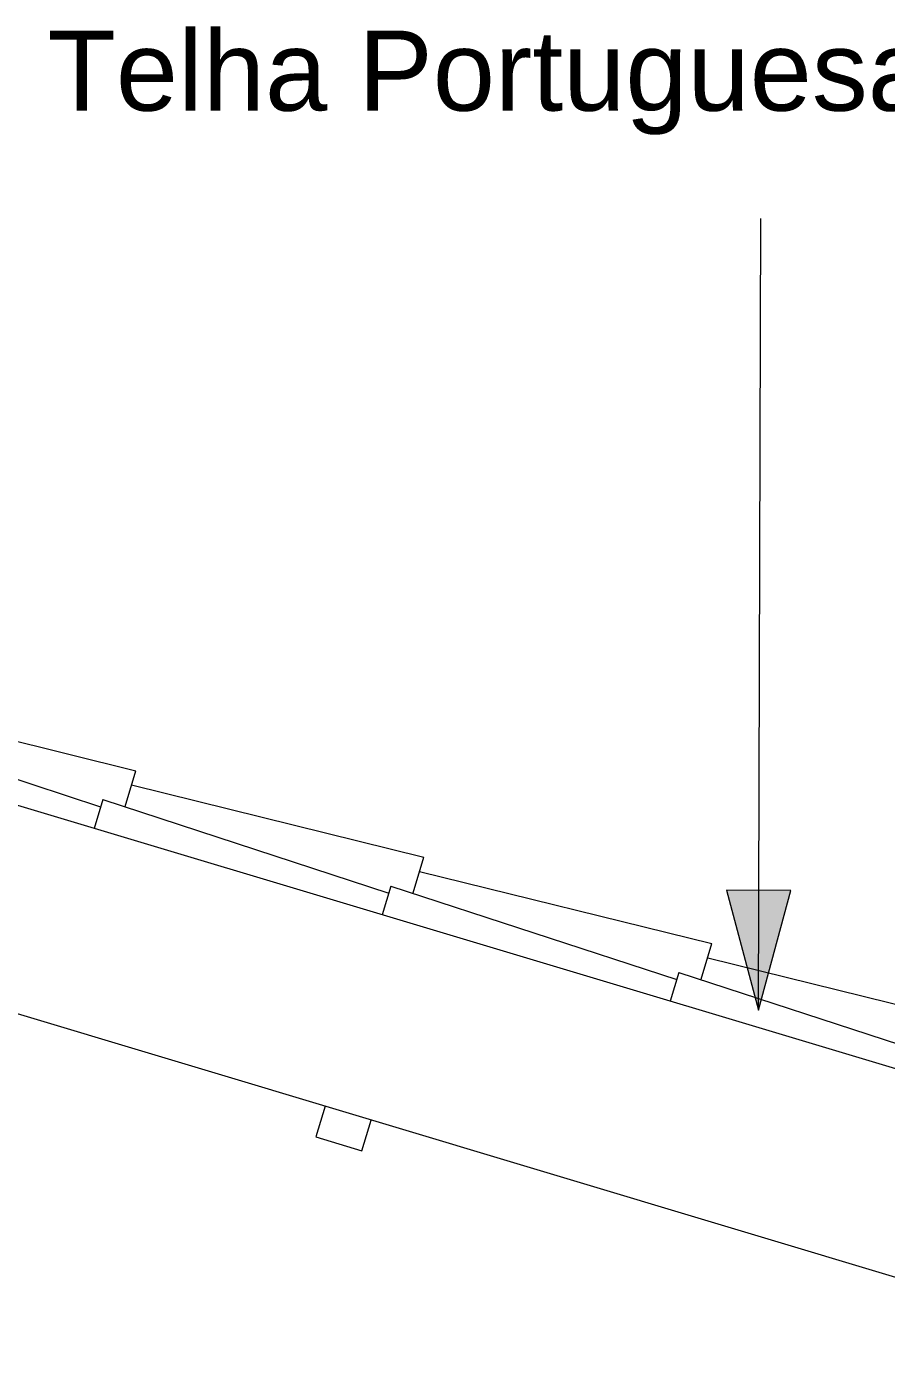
# Model space of a CAD drawing. Header units: millimetres. Extents: x -50912 to 58751, y -45352 to 5553.
# Drawn here: x 28875 to 29950, y 3541 to 5190 of the extents above; entities that cross this region are included whole.
import ezdxf

# ---------------------------------------------------------------- set-up
doc = ezdxf.new("R2010")
doc.units = ezdxf.units.MM
for name, color, linetype, lineweight in [('A-GLAZ-CURT', 52, 'Continuous', 9), ('A-GLAZ-CWMG', 51, 'Continuous', 9), ('A-ROOF-OTLN', 132, 'Continuous', 9), ('G-ANNO-TEXT', 231, 'Continuous', 9)]:
    doc.layers.add(name, color=color, linetype=linetype, lineweight=lineweight)
doc.styles.add('Arial_1', font='arial.ttf', dxfattribs={"height": 100})

# ---------------------------------------------------------------- blocks, each defined once
blk = doc.blocks.new('Rectangular Mullion - Terça-3868470-FACHADA LATERAL ESQUERDA GARAGEM')
at = {"layer": 'A-GLAZ-CWMG'}
for p, q in [((-37938.4, 2963.1), (-37949.9, 2924.8)), ((-37892.4, 2907.6), (-37880.9, 2945.9)), ((-37949.9, 2924.8), (-37892.4, 2907.6))]:
    blk.add_line(p, q, dxfattribs=at)
blk = doc.blocks.new('COLONIAL BASE - COLONIAL BASE-V56-FACHADA LATERAL ESQUERDA GARAGEM')
at = {"layer": 'A-GLAZ-CURT'}
blk.add_line((-37146.2, 3054.5), (-36780.9, 2964.3), dxfattribs=at)
blk = doc.blocks.new('COLONIAL BASE - COLONIAL BASE-V70-FACHADA LATERAL ESQUERDA GARAGEM')
at = {"layer": 'A-GLAZ-CURT'}
for p, q in [((-39666.2, 3810.5), (-39300.9, 3720.3)), ((-39702.1, 3792.2), (-39712.9, 3756.2)), ((-39702.1, 3792.2), (-39344.8, 3675.3)), ((-39314.3, 3675.6), (-39300.9, 3720.3))]:
    blk.add_line(p, q, dxfattribs=at)

msp = doc.modelspace()

# ---------------------------------------------------------------- hatches: boundary and pattern name
at = {"layer": 'G-ANNO-TEXT'}
msp.add_hatch(color=7, dxfattribs=at).paths.add_polyline_path([(29789.923, 3960.884), (29830.57, 4110.762), (29750.185, 4111.005)])

# ---------------------------------------------------------------- linework, layer by layer
at = {"layer": 'A-ROOF-OTLN'}
for p, q in [((26443.116, 4943.522), (33643.116, 2783.522)), ((33643.116, 2522.515), (26443.116, 4682.515))]:
    msp.add_line(p, q, dxfattribs=at)
at = {"layer": 'G-ANNO-TEXT', "color": 7}
for p, q in [((29789.923, 3960.884), (29792.923, 4950.412)), ((29830.57, 4110.762), (29750.185, 4111.005)), ((29750.185, 4111.005), (29789.923, 3960.884)), ((29789.923, 3960.884), (29830.57, 4110.762))]:
    msp.add_line(p, q, dxfattribs=at)

# ---------------------------------------------------------------- block references
at = {"layer": 'A-GLAZ-CURT'}
for name, p in [('COLONIAL BASE - COLONIAL BASE-V70-FACHADA LATERAL ESQUERDA GARAGEM', (68312.767, 540)), ('COLONIAL BASE - COLONIAL BASE-V56-FACHADA LATERAL ESQUERDA GARAGEM', (65792.767, 1296)), ('COLONIAL BASE - COLONIAL BASE-V56-FACHADA LATERAL ESQUERDA GARAGEM', (65792.767, 1296)), ('COLONIAL BASE - COLONIAL BASE-V56-FACHADA LATERAL ESQUERDA GARAGEM', (65792.767, 1296)), ('COLONIAL BASE - COLONIAL BASE-V56-FACHADA LATERAL ESQUERDA GARAGEM', (65792.767, 1296)), ('COLONIAL BASE - COLONIAL BASE-V56-FACHADA LATERAL ESQUERDA GARAGEM', (65792.767, 1296)), ('COLONIAL BASE - COLONIAL BASE-V56-FACHADA LATERAL ESQUERDA GARAGEM', (65792.767, 1296)), ('COLONIAL BASE - COLONIAL BASE-V56-FACHADA LATERAL ESQUERDA GARAGEM', (65792.767, 1296)), ('COLONIAL BASE - COLONIAL BASE-V56-FACHADA LATERAL ESQUERDA GARAGEM', (65792.767, 1296)), ('COLONIAL BASE - COLONIAL BASE-V56-FACHADA LATERAL ESQUERDA GARAGEM', (65792.767, 1296)), ('COLONIAL BASE - COLONIAL BASE-V56-FACHADA LATERAL ESQUERDA GARAGEM', (65792.767, 1296)), ('COLONIAL BASE - COLONIAL BASE-V56-FACHADA LATERAL ESQUERDA GARAGEM', (65792.767, 1296)), ('COLONIAL BASE - COLONIAL BASE-V56-FACHADA LATERAL ESQUERDA GARAGEM', (65792.767, 1296)), ('COLONIAL BASE - COLONIAL BASE-V56-FACHADA LATERAL ESQUERDA GARAGEM', (65792.767, 1296)), ('COLONIAL BASE - COLONIAL BASE-V56-FACHADA LATERAL ESQUERDA GARAGEM', (65792.767, 1296)), ('COLONIAL BASE - COLONIAL BASE-V56-FACHADA LATERAL ESQUERDA GARAGEM', (65792.767, 1296)), ('COLONIAL BASE - COLONIAL BASE-V56-FACHADA LATERAL ESQUERDA GARAGEM', (65792.767, 1296)), ('COLONIAL BASE - COLONIAL BASE-V56-FACHADA LATERAL ESQUERDA GARAGEM', (65792.767, 1296)), ('COLONIAL BASE - COLONIAL BASE-V56-FACHADA LATERAL ESQUERDA GARAGEM', (65792.767, 1296)), ('COLONIAL BASE - COLONIAL BASE-V56-FACHADA LATERAL ESQUERDA GARAGEM', (65792.767, 1296)), ('COLONIAL BASE - COLONIAL BASE-V56-FACHADA LATERAL ESQUERDA GARAGEM', (65792.767, 1296)), ('COLONIAL BASE - COLONIAL BASE-V56-FACHADA LATERAL ESQUERDA GARAGEM', (65792.767, 1296)), ('COLONIAL BASE - COLONIAL BASE-V56-FACHADA LATERAL ESQUERDA GARAGEM', (65792.767, 1296)), ('COLONIAL BASE - COLONIAL BASE-V56-FACHADA LATERAL ESQUERDA GARAGEM', (65792.767, 1296)), ('COLONIAL BASE - COLONIAL BASE-V56-FACHADA LATERAL ESQUERDA GARAGEM', (65792.767, 1296)), ('COLONIAL BASE - COLONIAL BASE-V56-FACHADA LATERAL ESQUERDA GARAGEM', (65792.767, 1296)), ('COLONIAL BASE - COLONIAL BASE-V56-FACHADA LATERAL ESQUERDA GARAGEM', (65792.767, 1296)), ('COLONIAL BASE - COLONIAL BASE-V56-FACHADA LATERAL ESQUERDA GARAGEM', (65792.767, 1296)), ('COLONIAL BASE - COLONIAL BASE-V56-FACHADA LATERAL ESQUERDA GARAGEM', (65792.767, 1296)), ('COLONIAL BASE - COLONIAL BASE-V56-FACHADA LATERAL ESQUERDA GARAGEM', (65792.767, 1296)), ('COLONIAL BASE - COLONIAL BASE-V56-FACHADA LATERAL ESQUERDA GARAGEM', (65792.767, 1296)), ('COLONIAL BASE - COLONIAL BASE-V56-FACHADA LATERAL ESQUERDA GARAGEM', (65792.767, 1296)), ('COLONIAL BASE - COLONIAL BASE-V56-FACHADA LATERAL ESQUERDA GARAGEM', (65792.767, 1296)), ('COLONIAL BASE - COLONIAL BASE-V56-FACHADA LATERAL ESQUERDA GARAGEM', (65792.767, 1296)), ('COLONIAL BASE - COLONIAL BASE-V56-FACHADA LATERAL ESQUERDA GARAGEM', (65792.767, 1296)), ('COLONIAL BASE - COLONIAL BASE-V56-FACHADA LATERAL ESQUERDA GARAGEM', (65792.767, 1296)), ('COLONIAL BASE - COLONIAL BASE-V56-FACHADA LATERAL ESQUERDA GARAGEM', (65792.767, 1296)), ('COLONIAL BASE - COLONIAL BASE-V56-FACHADA LATERAL ESQUERDA GARAGEM', (65792.767, 1296)), ('COLONIAL BASE - COLONIAL BASE-V56-FACHADA LATERAL ESQUERDA GARAGEM', (65792.767, 1296)), ('COLONIAL BASE - COLONIAL BASE-V56-FACHADA LATERAL ESQUERDA GARAGEM', (65792.767, 1296)), ('COLONIAL BASE - COLONIAL BASE-V56-FACHADA LATERAL ESQUERDA GARAGEM', (65792.767, 1296)), ('COLONIAL BASE - COLONIAL BASE-V56-FACHADA LATERAL ESQUERDA GARAGEM', (65792.767, 1296)), ('COLONIAL BASE - COLONIAL BASE-V56-FACHADA LATERAL ESQUERDA GARAGEM', (65792.767, 1296)), ('COLONIAL BASE - COLONIAL BASE-V56-FACHADA LATERAL ESQUERDA GARAGEM', (65792.767, 1296)), ('COLONIAL BASE - COLONIAL BASE-V56-FACHADA LATERAL ESQUERDA GARAGEM', (65792.767, 1296)), ('COLONIAL BASE - COLONIAL BASE-V56-FACHADA LATERAL ESQUERDA GARAGEM', (65792.767, 1296)), ('COLONIAL BASE - COLONIAL BASE-V56-FACHADA LATERAL ESQUERDA GARAGEM', (65792.767, 1296)), ('COLONIAL BASE - COLONIAL BASE-V56-FACHADA LATERAL ESQUERDA GARAGEM', (65792.767, 1296)), ('COLONIAL BASE - COLONIAL BASE-V56-FACHADA LATERAL ESQUERDA GARAGEM', (65792.767, 1296)), ('COLONIAL BASE - COLONIAL BASE-V56-FACHADA LATERAL ESQUERDA GARAGEM', (65792.767, 1296)), ('COLONIAL BASE - COLONIAL BASE-V56-FACHADA LATERAL ESQUERDA GARAGEM', (65792.767, 1296)), ('COLONIAL BASE - COLONIAL BASE-V70-FACHADA LATERAL ESQUERDA GARAGEM', (68672.767, 432)), ('COLONIAL BASE - COLONIAL BASE-V56-FACHADA LATERAL ESQUERDA GARAGEM', (66152.767, 1188)), ('COLONIAL BASE - COLONIAL BASE-V56-FACHADA LATERAL ESQUERDA GARAGEM', (66152.767, 1188)), ('COLONIAL BASE - COLONIAL BASE-V56-FACHADA LATERAL ESQUERDA GARAGEM', (66152.767, 1188)), ('COLONIAL BASE - COLONIAL BASE-V56-FACHADA LATERAL ESQUERDA GARAGEM', (66152.767, 1188)), ('COLONIAL BASE - COLONIAL BASE-V56-FACHADA LATERAL ESQUERDA GARAGEM', (66152.767, 1188)), ('COLONIAL BASE - COLONIAL BASE-V56-FACHADA LATERAL ESQUERDA GARAGEM', (66152.767, 1188)), ('COLONIAL BASE - COLONIAL BASE-V56-FACHADA LATERAL ESQUERDA GARAGEM', (66152.767, 1188)), ('COLONIAL BASE - COLONIAL BASE-V56-FACHADA LATERAL ESQUERDA GARAGEM', (66152.767, 1188)), ('COLONIAL BASE - COLONIAL BASE-V56-FACHADA LATERAL ESQUERDA GARAGEM', (66152.767, 1188)), ('COLONIAL BASE - COLONIAL BASE-V56-FACHADA LATERAL ESQUERDA GARAGEM', (66152.767, 1188)), ('COLONIAL BASE - COLONIAL BASE-V56-FACHADA LATERAL ESQUERDA GARAGEM', (66152.767, 1188)), ('COLONIAL BASE - COLONIAL BASE-V56-FACHADA LATERAL ESQUERDA GARAGEM', (66152.767, 1188)), ('COLONIAL BASE - COLONIAL BASE-V56-FACHADA LATERAL ESQUERDA GARAGEM', (66152.767, 1188)), ('COLONIAL BASE - COLONIAL BASE-V56-FACHADA LATERAL ESQUERDA GARAGEM', (66152.767, 1188)), ('COLONIAL BASE - COLONIAL BASE-V56-FACHADA LATERAL ESQUERDA GARAGEM', (66152.767, 1188)), ('COLONIAL BASE - COLONIAL BASE-V56-FACHADA LATERAL ESQUERDA GARAGEM', (66152.767, 1188)), ('COLONIAL BASE - COLONIAL BASE-V56-FACHADA LATERAL ESQUERDA GARAGEM', (66152.767, 1188)), ('COLONIAL BASE - COLONIAL BASE-V56-FACHADA LATERAL ESQUERDA GARAGEM', (66152.767, 1188)), ('COLONIAL BASE - COLONIAL BASE-V56-FACHADA LATERAL ESQUERDA GARAGEM', (66152.767, 1188)), ('COLONIAL BASE - COLONIAL BASE-V56-FACHADA LATERAL ESQUERDA GARAGEM', (66152.767, 1188)), ('COLONIAL BASE - COLONIAL BASE-V56-FACHADA LATERAL ESQUERDA GARAGEM', (66152.767, 1188)), ('COLONIAL BASE - COLONIAL BASE-V56-FACHADA LATERAL ESQUERDA GARAGEM', (66152.767, 1188)), ('COLONIAL BASE - COLONIAL BASE-V56-FACHADA LATERAL ESQUERDA GARAGEM', (66152.767, 1188)), ('COLONIAL BASE - COLONIAL BASE-V56-FACHADA LATERAL ESQUERDA GARAGEM', (66152.767, 1188)), ('COLONIAL BASE - COLONIAL BASE-V56-FACHADA LATERAL ESQUERDA GARAGEM', (66152.767, 1188)), ('COLONIAL BASE - COLONIAL BASE-V56-FACHADA LATERAL ESQUERDA GARAGEM', (66152.767, 1188)), ('COLONIAL BASE - COLONIAL BASE-V56-FACHADA LATERAL ESQUERDA GARAGEM', (66152.767, 1188)), ('COLONIAL BASE - COLONIAL BASE-V56-FACHADA LATERAL ESQUERDA GARAGEM', (66152.767, 1188)), ('COLONIAL BASE - COLONIAL BASE-V56-FACHADA LATERAL ESQUERDA GARAGEM', (66152.767, 1188)), ('COLONIAL BASE - COLONIAL BASE-V56-FACHADA LATERAL ESQUERDA GARAGEM', (66152.767, 1188)), ('COLONIAL BASE - COLONIAL BASE-V56-FACHADA LATERAL ESQUERDA GARAGEM', (66152.767, 1188)), ('COLONIAL BASE - COLONIAL BASE-V56-FACHADA LATERAL ESQUERDA GARAGEM', (66152.767, 1188)), ('COLONIAL BASE - COLONIAL BASE-V56-FACHADA LATERAL ESQUERDA GARAGEM', (66152.767, 1188)), ('COLONIAL BASE - COLONIAL BASE-V56-FACHADA LATERAL ESQUERDA GARAGEM', (66152.767, 1188)), ('COLONIAL BASE - COLONIAL BASE-V56-FACHADA LATERAL ESQUERDA GARAGEM', (66152.767, 1188)), ('COLONIAL BASE - COLONIAL BASE-V56-FACHADA LATERAL ESQUERDA GARAGEM', (66152.767, 1188)), ('COLONIAL BASE - COLONIAL BASE-V56-FACHADA LATERAL ESQUERDA GARAGEM', (66152.767, 1188)), ('COLONIAL BASE - COLONIAL BASE-V56-FACHADA LATERAL ESQUERDA GARAGEM', (66152.767, 1188)), ('COLONIAL BASE - COLONIAL BASE-V56-FACHADA LATERAL ESQUERDA GARAGEM', (66152.767, 1188)), ('COLONIAL BASE - COLONIAL BASE-V56-FACHADA LATERAL ESQUERDA GARAGEM', (66152.767, 1188)), ('COLONIAL BASE - COLONIAL BASE-V56-FACHADA LATERAL ESQUERDA GARAGEM', (66152.767, 1188)), ('COLONIAL BASE - COLONIAL BASE-V56-FACHADA LATERAL ESQUERDA GARAGEM', (66152.767, 1188)), ('COLONIAL BASE - COLONIAL BASE-V56-FACHADA LATERAL ESQUERDA GARAGEM', (66152.767, 1188)), ('COLONIAL BASE - COLONIAL BASE-V56-FACHADA LATERAL ESQUERDA GARAGEM', (66152.767, 1188)), ('COLONIAL BASE - COLONIAL BASE-V56-FACHADA LATERAL ESQUERDA GARAGEM', (66152.767, 1188)), ('COLONIAL BASE - COLONIAL BASE-V56-FACHADA LATERAL ESQUERDA GARAGEM', (66152.767, 1188)), ('COLONIAL BASE - COLONIAL BASE-V56-FACHADA LATERAL ESQUERDA GARAGEM', (66152.767, 1188)), ('COLONIAL BASE - COLONIAL BASE-V56-FACHADA LATERAL ESQUERDA GARAGEM', (66152.767, 1188)), ('COLONIAL BASE - COLONIAL BASE-V56-FACHADA LATERAL ESQUERDA GARAGEM', (66152.767, 1188)), ('COLONIAL BASE - COLONIAL BASE-V56-FACHADA LATERAL ESQUERDA GARAGEM', (66152.767, 1188)), ('COLONIAL BASE - COLONIAL BASE-V70-FACHADA LATERAL ESQUERDA GARAGEM', (69032.767, 324)), ('COLONIAL BASE - COLONIAL BASE-V56-FACHADA LATERAL ESQUERDA GARAGEM', (66512.767, 1080)), ('COLONIAL BASE - COLONIAL BASE-V56-FACHADA LATERAL ESQUERDA GARAGEM', (66512.767, 1080)), ('COLONIAL BASE - COLONIAL BASE-V56-FACHADA LATERAL ESQUERDA GARAGEM', (66512.767, 1080)), ('COLONIAL BASE - COLONIAL BASE-V56-FACHADA LATERAL ESQUERDA GARAGEM', (66512.767, 1080)), ('COLONIAL BASE - COLONIAL BASE-V56-FACHADA LATERAL ESQUERDA GARAGEM', (66512.767, 1080)), ('COLONIAL BASE - COLONIAL BASE-V56-FACHADA LATERAL ESQUERDA GARAGEM', (66512.767, 1080)), ('COLONIAL BASE - COLONIAL BASE-V56-FACHADA LATERAL ESQUERDA GARAGEM', (66512.767, 1080)), ('COLONIAL BASE - COLONIAL BASE-V56-FACHADA LATERAL ESQUERDA GARAGEM', (66512.767, 1080)), ('COLONIAL BASE - COLONIAL BASE-V56-FACHADA LATERAL ESQUERDA GARAGEM', (66512.767, 1080)), ('COLONIAL BASE - COLONIAL BASE-V56-FACHADA LATERAL ESQUERDA GARAGEM', (66512.767, 1080)), ('COLONIAL BASE - COLONIAL BASE-V56-FACHADA LATERAL ESQUERDA GARAGEM', (66512.767, 1080)), ('COLONIAL BASE - COLONIAL BASE-V56-FACHADA LATERAL ESQUERDA GARAGEM', (66512.767, 1080)), ('COLONIAL BASE - COLONIAL BASE-V56-FACHADA LATERAL ESQUERDA GARAGEM', (66512.767, 1080)), ('COLONIAL BASE - COLONIAL BASE-V56-FACHADA LATERAL ESQUERDA GARAGEM', (66512.767, 1080)), ('COLONIAL BASE - COLONIAL BASE-V56-FACHADA LATERAL ESQUERDA GARAGEM', (66512.767, 1080)), ('COLONIAL BASE - COLONIAL BASE-V56-FACHADA LATERAL ESQUERDA GARAGEM', (66512.767, 1080)), ('COLONIAL BASE - COLONIAL BASE-V56-FACHADA LATERAL ESQUERDA GARAGEM', (66512.767, 1080)), ('COLONIAL BASE - COLONIAL BASE-V56-FACHADA LATERAL ESQUERDA GARAGEM', (66512.767, 1080)), ('COLONIAL BASE - COLONIAL BASE-V56-FACHADA LATERAL ESQUERDA GARAGEM', (66512.767, 1080)), ('COLONIAL BASE - COLONIAL BASE-V56-FACHADA LATERAL ESQUERDA GARAGEM', (66512.767, 1080)), ('COLONIAL BASE - COLONIAL BASE-V56-FACHADA LATERAL ESQUERDA GARAGEM', (66512.767, 1080)), ('COLONIAL BASE - COLONIAL BASE-V56-FACHADA LATERAL ESQUERDA GARAGEM', (66512.767, 1080)), ('COLONIAL BASE - COLONIAL BASE-V56-FACHADA LATERAL ESQUERDA GARAGEM', (66512.767, 1080)), ('COLONIAL BASE - COLONIAL BASE-V56-FACHADA LATERAL ESQUERDA GARAGEM', (66512.767, 1080)), ('COLONIAL BASE - COLONIAL BASE-V56-FACHADA LATERAL ESQUERDA GARAGEM', (66512.767, 1080)), ('COLONIAL BASE - COLONIAL BASE-V56-FACHADA LATERAL ESQUERDA GARAGEM', (66512.767, 1080)), ('COLONIAL BASE - COLONIAL BASE-V56-FACHADA LATERAL ESQUERDA GARAGEM', (66512.767, 1080)), ('COLONIAL BASE - COLONIAL BASE-V56-FACHADA LATERAL ESQUERDA GARAGEM', (66512.767, 1080)), ('COLONIAL BASE - COLONIAL BASE-V56-FACHADA LATERAL ESQUERDA GARAGEM', (66512.767, 1080)), ('COLONIAL BASE - COLONIAL BASE-V56-FACHADA LATERAL ESQUERDA GARAGEM', (66512.767, 1080)), ('COLONIAL BASE - COLONIAL BASE-V56-FACHADA LATERAL ESQUERDA GARAGEM', (66512.767, 1080)), ('COLONIAL BASE - COLONIAL BASE-V56-FACHADA LATERAL ESQUERDA GARAGEM', (66512.767, 1080)), ('COLONIAL BASE - COLONIAL BASE-V56-FACHADA LATERAL ESQUERDA GARAGEM', (66512.767, 1080)), ('COLONIAL BASE - COLONIAL BASE-V56-FACHADA LATERAL ESQUERDA GARAGEM', (66512.767, 1080)), ('COLONIAL BASE - COLONIAL BASE-V56-FACHADA LATERAL ESQUERDA GARAGEM', (66512.767, 1080)), ('COLONIAL BASE - COLONIAL BASE-V56-FACHADA LATERAL ESQUERDA GARAGEM', (66512.767, 1080)), ('COLONIAL BASE - COLONIAL BASE-V56-FACHADA LATERAL ESQUERDA GARAGEM', (66512.767, 1080)), ('COLONIAL BASE - COLONIAL BASE-V56-FACHADA LATERAL ESQUERDA GARAGEM', (66512.767, 1080)), ('COLONIAL BASE - COLONIAL BASE-V56-FACHADA LATERAL ESQUERDA GARAGEM', (66512.767, 1080)), ('COLONIAL BASE - COLONIAL BASE-V56-FACHADA LATERAL ESQUERDA GARAGEM', (66512.767, 1080)), ('COLONIAL BASE - COLONIAL BASE-V56-FACHADA LATERAL ESQUERDA GARAGEM', (66512.767, 1080)), ('COLONIAL BASE - COLONIAL BASE-V56-FACHADA LATERAL ESQUERDA GARAGEM', (66512.767, 1080)), ('COLONIAL BASE - COLONIAL BASE-V56-FACHADA LATERAL ESQUERDA GARAGEM', (66512.767, 1080)), ('COLONIAL BASE - COLONIAL BASE-V56-FACHADA LATERAL ESQUERDA GARAGEM', (66512.767, 1080)), ('COLONIAL BASE - COLONIAL BASE-V56-FACHADA LATERAL ESQUERDA GARAGEM', (66512.767, 1080)), ('COLONIAL BASE - COLONIAL BASE-V56-FACHADA LATERAL ESQUERDA GARAGEM', (66512.767, 1080)), ('COLONIAL BASE - COLONIAL BASE-V56-FACHADA LATERAL ESQUERDA GARAGEM', (66512.767, 1080)), ('COLONIAL BASE - COLONIAL BASE-V56-FACHADA LATERAL ESQUERDA GARAGEM', (66512.767, 1080)), ('COLONIAL BASE - COLONIAL BASE-V56-FACHADA LATERAL ESQUERDA GARAGEM', (66512.767, 1080)), ('COLONIAL BASE - COLONIAL BASE-V56-FACHADA LATERAL ESQUERDA GARAGEM', (66512.767, 1080)), ('COLONIAL BASE - COLONIAL BASE-V70-FACHADA LATERAL ESQUERDA GARAGEM', (69392.767, 216)), ('COLONIAL BASE - COLONIAL BASE-V56-FACHADA LATERAL ESQUERDA GARAGEM', (66872.767, 972)), ('COLONIAL BASE - COLONIAL BASE-V56-FACHADA LATERAL ESQUERDA GARAGEM', (66872.767, 972)), ('COLONIAL BASE - COLONIAL BASE-V56-FACHADA LATERAL ESQUERDA GARAGEM', (66872.767, 972)), ('COLONIAL BASE - COLONIAL BASE-V56-FACHADA LATERAL ESQUERDA GARAGEM', (66872.767, 972)), ('COLONIAL BASE - COLONIAL BASE-V56-FACHADA LATERAL ESQUERDA GARAGEM', (66872.767, 972)), ('COLONIAL BASE - COLONIAL BASE-V56-FACHADA LATERAL ESQUERDA GARAGEM', (66872.767, 972)), ('COLONIAL BASE - COLONIAL BASE-V56-FACHADA LATERAL ESQUERDA GARAGEM', (66872.767, 972)), ('COLONIAL BASE - COLONIAL BASE-V56-FACHADA LATERAL ESQUERDA GARAGEM', (66872.767, 972)), ('COLONIAL BASE - COLONIAL BASE-V56-FACHADA LATERAL ESQUERDA GARAGEM', (66872.767, 972)), ('COLONIAL BASE - COLONIAL BASE-V56-FACHADA LATERAL ESQUERDA GARAGEM', (66872.767, 972)), ('COLONIAL BASE - COLONIAL BASE-V56-FACHADA LATERAL ESQUERDA GARAGEM', (66872.767, 972)), ('COLONIAL BASE - COLONIAL BASE-V56-FACHADA LATERAL ESQUERDA GARAGEM', (66872.767, 972)), ('COLONIAL BASE - COLONIAL BASE-V56-FACHADA LATERAL ESQUERDA GARAGEM', (66872.767, 972)), ('COLONIAL BASE - COLONIAL BASE-V56-FACHADA LATERAL ESQUERDA GARAGEM', (66872.767, 972)), ('COLONIAL BASE - COLONIAL BASE-V56-FACHADA LATERAL ESQUERDA GARAGEM', (66872.767, 972)), ('COLONIAL BASE - COLONIAL BASE-V56-FACHADA LATERAL ESQUERDA GARAGEM', (66872.767, 972)), ('COLONIAL BASE - COLONIAL BASE-V56-FACHADA LATERAL ESQUERDA GARAGEM', (66872.767, 972)), ('COLONIAL BASE - COLONIAL BASE-V56-FACHADA LATERAL ESQUERDA GARAGEM', (66872.767, 972)), ('COLONIAL BASE - COLONIAL BASE-V56-FACHADA LATERAL ESQUERDA GARAGEM', (66872.767, 972)), ('COLONIAL BASE - COLONIAL BASE-V56-FACHADA LATERAL ESQUERDA GARAGEM', (66872.767, 972)), ('COLONIAL BASE - COLONIAL BASE-V56-FACHADA LATERAL ESQUERDA GARAGEM', (66872.767, 972)), ('COLONIAL BASE - COLONIAL BASE-V56-FACHADA LATERAL ESQUERDA GARAGEM', (66872.767, 972)), ('COLONIAL BASE - COLONIAL BASE-V56-FACHADA LATERAL ESQUERDA GARAGEM', (66872.767, 972)), ('COLONIAL BASE - COLONIAL BASE-V56-FACHADA LATERAL ESQUERDA GARAGEM', (66872.767, 972)), ('COLONIAL BASE - COLONIAL BASE-V56-FACHADA LATERAL ESQUERDA GARAGEM', (66872.767, 972)), ('COLONIAL BASE - COLONIAL BASE-V56-FACHADA LATERAL ESQUERDA GARAGEM', (66872.767, 972)), ('COLONIAL BASE - COLONIAL BASE-V56-FACHADA LATERAL ESQUERDA GARAGEM', (66872.767, 972)), ('COLONIAL BASE - COLONIAL BASE-V56-FACHADA LATERAL ESQUERDA GARAGEM', (66872.767, 972)), ('COLONIAL BASE - COLONIAL BASE-V56-FACHADA LATERAL ESQUERDA GARAGEM', (66872.767, 972)), ('COLONIAL BASE - COLONIAL BASE-V56-FACHADA LATERAL ESQUERDA GARAGEM', (66872.767, 972)), ('COLONIAL BASE - COLONIAL BASE-V56-FACHADA LATERAL ESQUERDA GARAGEM', (66872.767, 972)), ('COLONIAL BASE - COLONIAL BASE-V56-FACHADA LATERAL ESQUERDA GARAGEM', (66872.767, 972)), ('COLONIAL BASE - COLONIAL BASE-V56-FACHADA LATERAL ESQUERDA GARAGEM', (66872.767, 972)), ('COLONIAL BASE - COLONIAL BASE-V56-FACHADA LATERAL ESQUERDA GARAGEM', (66872.767, 972)), ('COLONIAL BASE - COLONIAL BASE-V56-FACHADA LATERAL ESQUERDA GARAGEM', (66872.767, 972)), ('COLONIAL BASE - COLONIAL BASE-V56-FACHADA LATERAL ESQUERDA GARAGEM', (66872.767, 972)), ('COLONIAL BASE - COLONIAL BASE-V56-FACHADA LATERAL ESQUERDA GARAGEM', (66872.767, 972)), ('COLONIAL BASE - COLONIAL BASE-V56-FACHADA LATERAL ESQUERDA GARAGEM', (66872.767, 972)), ('COLONIAL BASE - COLONIAL BASE-V56-FACHADA LATERAL ESQUERDA GARAGEM', (66872.767, 972)), ('COLONIAL BASE - COLONIAL BASE-V56-FACHADA LATERAL ESQUERDA GARAGEM', (66872.767, 972)), ('COLONIAL BASE - COLONIAL BASE-V56-FACHADA LATERAL ESQUERDA GARAGEM', (66872.767, 972)), ('COLONIAL BASE - COLONIAL BASE-V56-FACHADA LATERAL ESQUERDA GARAGEM', (66872.767, 972)), ('COLONIAL BASE - COLONIAL BASE-V56-FACHADA LATERAL ESQUERDA GARAGEM', (66872.767, 972)), ('COLONIAL BASE - COLONIAL BASE-V56-FACHADA LATERAL ESQUERDA GARAGEM', (66872.767, 972)), ('COLONIAL BASE - COLONIAL BASE-V56-FACHADA LATERAL ESQUERDA GARAGEM', (66872.767, 972)), ('COLONIAL BASE - COLONIAL BASE-V56-FACHADA LATERAL ESQUERDA GARAGEM', (66872.767, 972)), ('COLONIAL BASE - COLONIAL BASE-V56-FACHADA LATERAL ESQUERDA GARAGEM', (66872.767, 972)), ('COLONIAL BASE - COLONIAL BASE-V56-FACHADA LATERAL ESQUERDA GARAGEM', (66872.767, 972)), ('COLONIAL BASE - COLONIAL BASE-V56-FACHADA LATERAL ESQUERDA GARAGEM', (66872.767, 972)), ('COLONIAL BASE - COLONIAL BASE-V56-FACHADA LATERAL ESQUERDA GARAGEM', (66872.767, 972))]:
    msp.add_blockref(name, p, dxfattribs=at)
at = {"layer": 'A-GLAZ-CWMG'}
msp.add_blockref('Rectangular Mullion - Terça-3868470-FACHADA LATERAL ESQUERDA GARAGEM', (67186.791, 877.793), dxfattribs=at)

# ---------------------------------------------------------------- texts
at = {"layer": 'G-ANNO-TEXT', "color": 7, "insert": (28901.673, 5185.028), "char_height": 100, "width": 2156.53937, "attachment_point": 1, "style": 'Arial_1'}
msp.add_mtext('Telha Portuguesa Mesclada', dxfattribs=at)

doc.saveas('drawing.dxf')
